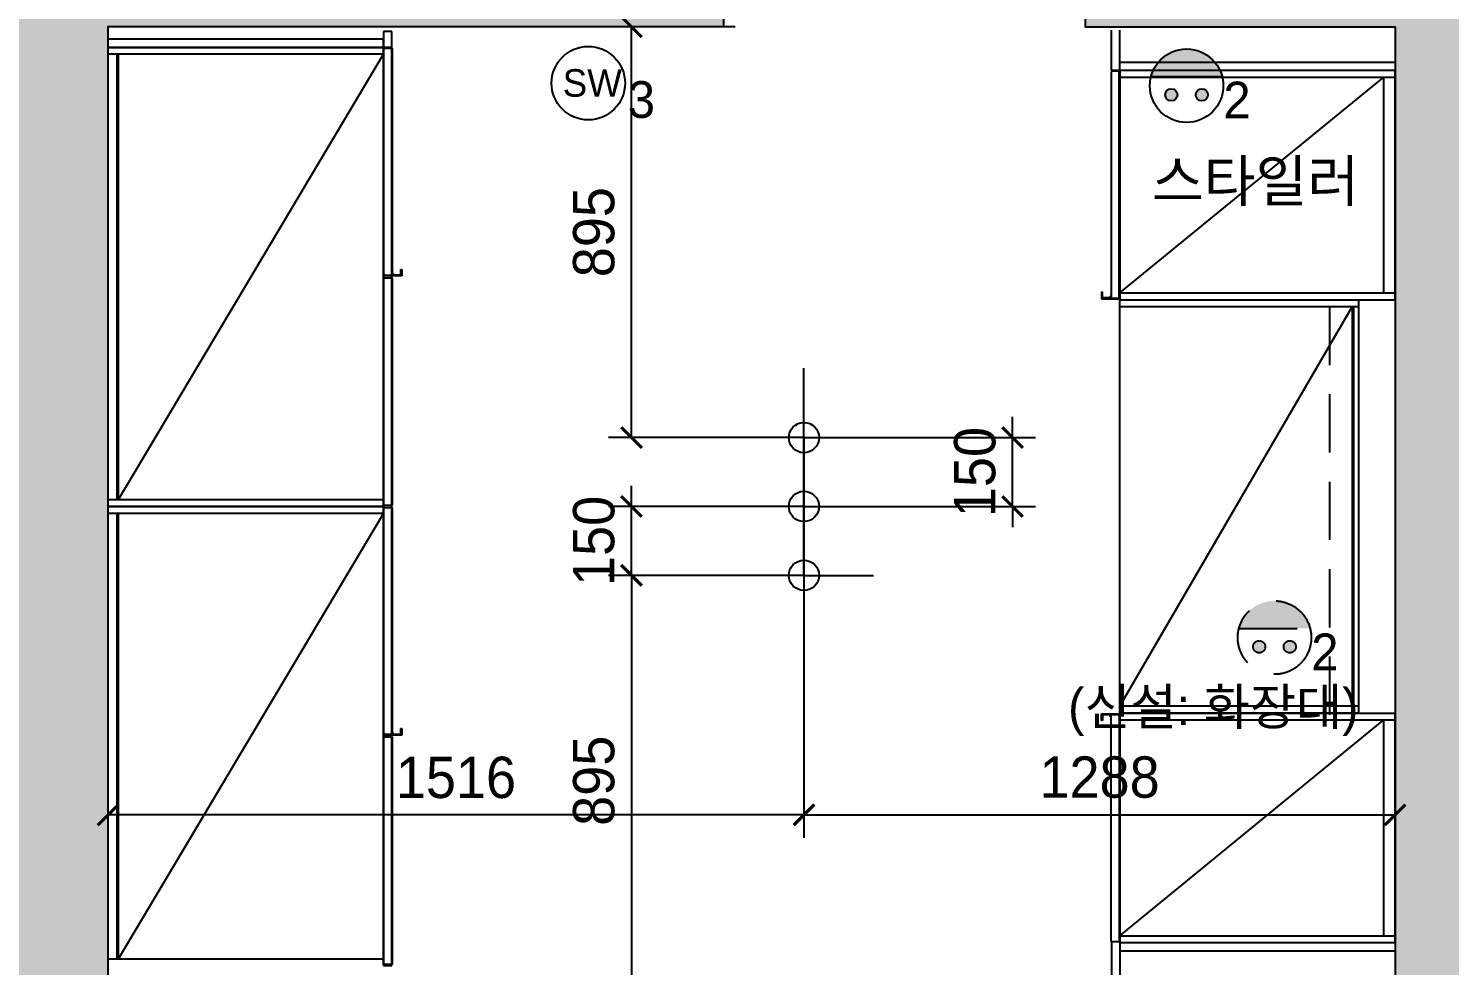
# Model space of a CAD drawing. Header units: millimetres. Extents: x -551172 to 227904, y -3435 to 261611.
# Drawn here: x 169756 to 172852, y 86302 to 88343 of the extents above; entities that cross this region are included whole.
import ezdxf

# ---------------------------------------------------------------- set-up
doc = ezdxf.new("R2010")
doc.units = ezdxf.units.MM
doc.header["$LTSCALE"] = 100
doc.header["$PDMODE"] = 3
doc.linetypes.add('HIDDENX2', pattern=[19.05, 12.7, -6.35])
doc.layers.get('DEFPOINTS').update_dxf_attribs({"color": 248})
for name, color, linetype in [('3TI-CE-LIGHT', 6, 'Continuous'), ('C-LIGHT', 5, 'Continuous'), ('C-LIGHT(IN)', 10, 'HIDDENX2'), ('E-DIM(IN)', 14, 'Continuous'), ('F-HAT', 251, 'Continuous'), ('F-WALL1', 2, 'Continuous'), ('전기', 7, 'Continuous')]:
    doc.layers.add(name, color=color, linetype=linetype)
doc.styles.add('YOURNAME', font='HYWULM.TTF')
doc.styles.add('휴먼엑스포', font='Expo M.ttf')
doc.dimstyles.new('YOURNAME-50', dxfattribs={"dimscale": 50, "dimtxt": 1.8, "dimasz": 0.9, "dimexe": 1, "dimexo": 3, "dimgap": 0.7, "dimtad": 1, "dimdec": 0, "dimzin": 0, "dimdsep": 46, "dimtxsty": 'YOURNAME', "dimblk": 'ARCHTICK', "dimcen": 0, "dimclrd": 1, "dimclre": 1, "dimclrt": 7, "dimadec": 0, "dimazin": 0, "dimtfac": 1, "dimtdec": 0, "dimtix": 1, "dimtmove": 2, "dimatfit": 3, "dimldrblk": 'ARCHTICK', "dimfxl": 0, "dimtolj": 1, "dimtzin": 0, "dimarcsym": 0})

# ---------------------------------------------------------------- blocks, each defined once
blk = doc.blocks.new('_ArchTick')
at = {"color": 0, "linetype": 'ByBlock', "const_width": 0.15}
blk.add_lwpolyline([(-0.5, -0.5), (0.5, 0.5)], dxfattribs=at)
blk = doc.blocks.new('*D395')
at = {"layer": 'DEFPOINTS', "color": 0}
for p in [(171445.6, 87151.8), (172733.6, 87151.8), (172733.6, 86630)]:
    blk.add_point(p, dxfattribs=at)
at = {"layer": 'E-DIM(IN)', "lineweight": -2}
for p, q in [((171445.6, 87001.8), (171445.6, 86580)), ((172733.6, 87001.8), (172733.6, 86580)), ((171445.6, 86630), (172733.6, 86630))]:
    blk.add_line(p, q, dxfattribs=at)
at = {"layer": 'E-DIM(IN)', "lineweight": -2, "xscale": 45, "yscale": 45, "zscale": 45, "rotation": 180}
blk.add_blockref('_ArchTick', (171445.6, 86630), dxfattribs=at)
at = {"layer": 'E-DIM(IN)', "lineweight": -2, "xscale": 45, "yscale": 45, "zscale": 45}
blk.add_blockref('_ArchTick', (172733.6, 86630), dxfattribs=at)
at = {"layer": 'E-DIM(IN)', "color": 7, "insert": (172089.6, 86711.8), "char_height": 90, "attachment_point": 5, "style": 'YOURNAME'}
blk.add_mtext('\\A1;1288', dxfattribs=at)
blk = doc.blocks.new('*D396')
at = {"layer": 'DEFPOINTS', "color": 0}
for p in [(169929.6, 87150.6), (171445.6, 87150.6), (169929.6, 86630)]:
    blk.add_point(p, dxfattribs=at)
at = {"layer": 'E-DIM(IN)', "lineweight": -2}
for p, q in [((169929.6, 87000.6), (169929.6, 86580)), ((171445.6, 87000.6), (171445.6, 86580)), ((171445.6, 86630), (169929.6, 86630))]:
    blk.add_line(p, q, dxfattribs=at)
at = {"layer": 'E-DIM(IN)', "lineweight": -2, "xscale": 45, "yscale": 45, "zscale": 45, "rotation": 180}
blk.add_blockref('_ArchTick', (169929.6, 86630), dxfattribs=at)
at = {"layer": 'E-DIM(IN)', "lineweight": -2, "xscale": 45, "yscale": 45, "zscale": 45}
blk.add_blockref('_ArchTick', (171445.6, 86630), dxfattribs=at)
at = {"layer": 'E-DIM(IN)', "color": 7, "insert": (170687.6, 86711.1), "char_height": 90, "attachment_point": 5, "style": 'YOURNAME'}
blk.add_mtext('\\A1;1516', dxfattribs=at)
blk = doc.blocks.new('*D397')
at = {"layer": 'DEFPOINTS', "color": 0}
for p in [(171070, 87301.8), (171445.6, 87301.8), (171445.6, 87151.8)]:
    blk.add_point(p, dxfattribs=at)
at = {"layer": 'E-DIM(IN)', "lineweight": -2}
for p, q in [((171070, 87301.8), (171070, 87346.8)), ((171295.6, 87301.8), (171020, 87301.8)), ((171070, 87151.8), (171070, 87301.8)), ((171295.6, 87151.8), (171020, 87151.8)), ((171070, 87151.8), (171070, 87106.8))]:
    blk.add_line(p, q, dxfattribs=at)
at = {"layer": 'E-DIM(IN)', "lineweight": -2, "xscale": 45, "yscale": 45, "zscale": 45}
for p, rotation in [((171070, 87301.8), 270), ((171070, 87151.8), 90)]:
    blk.add_blockref('_ArchTick', p, dxfattribs=dict(at, rotation=rotation))
at = {"layer": 'E-DIM(IN)', "color": 7, "insert": (170988.2, 87226.8), "char_height": 90, "attachment_point": 5, "rotation": 90, "style": 'YOURNAME'}
blk.add_mtext('\\A1;150', dxfattribs=at)
blk = doc.blocks.new('*D398')
at = {"layer": 'DEFPOINTS', "color": 0}
for p in [(171445.6, 87451.8), (171900, 87451.8), (171445.6, 87301.8)]:
    blk.add_point(p, dxfattribs=at)
at = {"layer": 'E-DIM(IN)', "lineweight": -2}
for p, q in [((171900, 87451.8), (171900, 87496.8)), ((171595.6, 87451.8), (171950, 87451.8)), ((171900, 87301.8), (171900, 87451.8)), ((171595.6, 87301.8), (171950, 87301.8)), ((171900, 87301.8), (171900, 87256.8))]:
    blk.add_line(p, q, dxfattribs=at)
at = {"layer": 'E-DIM(IN)', "lineweight": -2, "xscale": 45, "yscale": 45, "zscale": 45}
for p, rotation in [((171900, 87451.8), 270), ((171900, 87301.8), 90)]:
    blk.add_blockref('_ArchTick', p, dxfattribs=dict(at, rotation=rotation))
at = {"layer": 'E-DIM(IN)', "color": 7, "insert": (171818.2, 87376.8), "char_height": 90, "attachment_point": 5, "rotation": 90, "style": 'YOURNAME'}
blk.add_mtext('\\A1;150', dxfattribs=at)
blk = doc.blocks.new('*D399')
at = {"layer": 'DEFPOINTS', "color": 0}
for p in [(171070, 88346.8), (171445.6, 88346.8), (171445.6, 87451.8)]:
    blk.add_point(p, dxfattribs=at)
at = {"layer": 'E-DIM(IN)', "lineweight": -2}
for p, q in [((171295.6, 88346.8), (171020, 88346.8)), ((171070, 87451.8), (171070, 88346.8)), ((171295.6, 87451.8), (171020, 87451.8))]:
    blk.add_line(p, q, dxfattribs=at)
at = {"layer": 'E-DIM(IN)', "lineweight": -2, "xscale": 45, "yscale": 45, "zscale": 45}
for p, rotation in [((171070, 88346.8), 90), ((171070, 87451.8), 270)]:
    blk.add_blockref('_ArchTick', p, dxfattribs=dict(at, rotation=rotation))
at = {"layer": 'E-DIM(IN)', "color": 7, "insert": (170988.2, 87899.3), "char_height": 90, "attachment_point": 5, "rotation": 90, "style": 'YOURNAME'}
blk.add_mtext('\\A1;895', dxfattribs=at)
blk = doc.blocks.new('*D400')
at = {"layer": 'DEFPOINTS', "color": 0}
for p in [(171445.6, 87151.8), (171070, 86256.8), (171445.6, 86256.8)]:
    blk.add_point(p, dxfattribs=at)
at = {"layer": 'E-DIM(IN)', "lineweight": -2}
for p, q in [((171295.6, 87151.8), (171020, 87151.8)), ((171070, 87151.8), (171070, 86256.8)), ((171295.6, 86256.8), (171020, 86256.8))]:
    blk.add_line(p, q, dxfattribs=at)
at = {"layer": 'E-DIM(IN)', "lineweight": -2, "xscale": 45, "yscale": 45, "zscale": 45}
for p, rotation in [((171070, 87151.8), 90), ((171070, 86256.8), 270)]:
    blk.add_blockref('_ArchTick', p, dxfattribs=dict(at, rotation=rotation))
at = {"layer": 'E-DIM(IN)', "color": 7, "insert": (170988.2, 86704.3), "char_height": 90, "attachment_point": 5, "rotation": 90, "style": 'YOURNAME'}
blk.add_mtext('\\A1;895', dxfattribs=at)

msp = doc.modelspace()

# ---------------------------------------------------------------- hatches: boundary and pattern name
at = {"layer": 'C-LIGHT(IN)', "ltscale": 0.1}
h = msp.add_hatch(color=256, dxfattribs=at)
h.dxf.hatch_style = 1
h.paths.add_polyline_path([(172393.2, 87036.2, -0.341999), (172470.7, 87096.2, -0.341999), (172548.1, 87036.2)])
h.paths.add_polyline_path([(172437.3, 87009.6, -1), (172437.3, 86982.9, -1)])
h.paths.add_polyline_path([(172504, 87009.6, -1), (172504, 86982.9, -1)])
at = {"layer": 'F-HAT'}
h = msp.add_hatch(color=256, dxfattribs=at)
h.dxf.hatch_style = 1
h.paths.add_polyline_path([(171200.6, 91301.8), (171242.1, 91616.8), (169842.1, 91616.8), (169842.1, 93089.8), (170417.1, 93089.8), (170417.1, 93320.8), (169642.1, 93320.8), (169642.1, 79859.8), (170676.6, 79859.8), (170676.6, 80052.8), (169906.6, 80052.8), (169906.6, 81641.8), (170689.6, 81641.8), (170689.6, 81891.8), (169929.6, 81891.8), (169929.6, 86096.8), (171020.6, 86096.8), (171020.6, 86256.8), (169929.6, 86256.8), (169929.6, 88346.8), (171270.6, 88346.8), (171270.6, 88496.8), (169890.6, 88496.8), (169890.6, 91301.8)])
h.paths.add_polyline_path([(172733.6, 91301.8), (172733.6, 88496.8), (172058.6, 88496.8), (172058.6, 88346.8), (172733.6, 88346.8), (172733.6, 86256.8), (171870.6, 86256.8), (171870.6, 86096.8), (173420.6, 86096.8), (173420.6, 86256.8), (172905.6, 86256.8), (172905.6, 87608.8), (173605.6, 87608.8), (173605.6, 87763.8), (172895.6, 87763.8), (172895.6, 91300.8), (173685.6, 91300.8), (173685.6, 91915.8), (172900.6, 91915.8), (172900.6, 93120.8), (173660.6, 93120.8), (173660.6, 93320.8), (172034.6, 93320.8), (172034.6, 93089.8), (172744.6, 93089.8), (172744.6, 92186.8), (172002.1, 92186.8), (172002.1, 91616.8), (172043.6, 91301.8)])
h.paths.add_polyline_path([(172152.1, 91616.8), (172152.1, 92036.8), (172744.6, 92036.8), (172744.6, 91616.8)], flags=16)
h.paths.add_polyline_path([(172900.6, 91450.8), (172900.6, 91765.8), (173535.6, 91765.8), (173535.6, 91450.8)], flags=16)
h.paths.add_polyline_path([(174648.6, 86256.8), (174375.6, 86256.8), (174375.6, 86096.8), (174420.6, 86096.8), (174420.6, 81891.8), (173988.6, 81891.8), (173988.6, 81641.8), (174648.6, 81641.8), (174648.6, 81836.8)])
h.paths.add_polyline_path([(174601.6, 80059.8), (174601.6, 80694.8), (174406.6, 80694.8), (174406.6, 80402.8), (174406.6, 80059.8), (174396.6, 80059.8), (174396.6, 79859.8), (175111.6, 79859.8), (175111.6, 80059.8)])
h.paths.add_polyline_path([(180195.6, 80469.8), (180700.6, 80469.8), (180700.6, 80724.8), (180195.6, 80724.8), (180195.6, 85991.8), (182135.6, 85991.8), (182135.6, 85371.8), (182285.6, 85371.8), (182285.6, 85689.8), (182600.6, 85689.8), (182600.6, 85847.8), (182320.6, 85847.8), (182320.6, 86194.8), (180004.6, 86194.8), (180004.6, 80059.8), (179494.6, 80059.8), (179494.6, 79859.8), (180195.6, 79859.8), (180195.6, 80044.8)])
h.paths.add_polyline_path([(180195.6, 80044.8), (180195.6, 79859.8), (181840.6, 79859.8, 0.191132), (183208.8, 80469.8), (182995.6, 80469.8), (182973.9, 80469.8, -0.151278), (181840.6, 80044.8)])
h.paths.add_polyline_path([(184198.6, 80469.8), (184198.6, 80669.8), (183685.6, 80669.8), (183685.6, 85689.8), (183730.6, 85689.8), (183730.6, 85847.8), (183450.6, 85847.8), (183450.6, 85689.8), (183495.6, 85689.8), (183495.6, 80724.8), (182995.6, 80724.8), (182995.6, 80469.8)])
h.paths.add_polyline_path([(187180.6, 80469.8), (187180.6, 89425.8), (184290.6, 89425.8), (184290.6, 88310.8), (184205.6, 88310.8), (184205.6, 88150.8), (184290.6, 88150.8), (184290.6, 87350.8), (184450.6, 87350.8), (184450.6, 89200.8), (186980.6, 89200.8), (186980.6, 87505.8), (185235.6, 87505.8), (185235.6, 87350.8), (186165.6, 87350.8), (186165.6, 86142.8), (184900.6, 86142.8), (184900.6, 85847.8), (184580.6, 85847.8), (184580.6, 85689.8), (184895.6, 85689.8), (184895.6, 85364.8), (185048.6, 85364.8), (185048.6, 85984.8), (186988.6, 85984.8), (186988.6, 80669.8), (186478.6, 80669.8), (186478.6, 80469.8)])
h.paths.add_polyline_path([(186320.6, 86142.8), (186320.6, 87350.8), (186980.6, 87350.8), (186980.6, 86142.8)], flags=16)
h.paths.add_polyline_path([(180785.6, 87650.8), (180785.6, 87805.8), (178380.6, 87805.8), (178380.6, 92845.8), (178890.6, 92845.8), (178890.6, 93045.8), (178380.6, 93045.8), (178380.6, 93320.8), (177665.6, 93320.8), (177665.6, 93120.8), (178200.6, 93120.8), (178200.6, 90795.8), (177800.6, 90795.8), (177800.6, 90550.8), (178195.6, 90550.8), (178195.6, 87650.8)])
h.paths.add_polyline_path([(181875.6, 88310.8), (181875.6, 91102.8), (182645.6, 91102.8), (182645.6, 93045.8), (181405.6, 93045.8), (181405.6, 92845.8), (182437.6, 92845.8), (182437.6, 91575.8), (181685.6, 91575.8), (181685.6, 87805.8), (181635.6, 87805.8), (181635.6, 87650.8), (181870.6, 87650.8), (181870.6, 88150.8), (182290.6, 88150.8), (182290.6, 88310.8)])
h.paths.add_polyline_path([(181875.6, 91202.8), (181875.6, 91475.8), (182437.6, 91475.8), (182437.6, 91202.8)], flags=16)
h.paths.add_polyline_path([(184290.6, 90422.8), (184550.6, 90422.8), (184550.6, 91232.8), (184290.6, 91232.8)])
h.paths.add_polyline_path([(176170.6, 91300.8), (176170.6, 90550.8), (176440.6, 90550.8), (176440.6, 91640.8), (175170.6, 91640.8), (175170.6, 91300.8)])
at = {"layer": '전기'}
h = msp.add_hatch(color=256, dxfattribs=at)
h.dxf.hatch_style = 1
h.paths.add_polyline_path([(172201.7, 88238.3, -0.341999), (172279.2, 88298.3, -0.341999), (172356.6, 88238.3)])
h.paths.add_polyline_path([(172245.9, 88211.6, -1), (172245.9, 88184.9, -1)])
h.paths.add_polyline_path([(172312.5, 88211.6, -1), (172312.5, 88184.9, -1)])

# ---------------------------------------------------------------- linework, layer by layer
at = {"layer": '3TI-CE-LIGHT', "color": 1}
for p, q in [((171445.6, 87451.8), (171445.6, 87603)), ((171445.6, 87451.8), (171294.4, 87451.8)), ((171445.6, 87301.8), (171445.6, 87453)), ((171445.6, 87451.8), (171596.8, 87451.8)), ((171445.6, 87451.8), (171445.6, 87300.6)), ((171445.6, 87301.8), (171294.4, 87301.8)), ((171445.6, 87151.8), (171445.6, 87303)), ((171445.6, 87301.8), (171596.8, 87301.8)), ((171445.6, 87301.8), (171445.6, 87150.6)), ((171445.6, 87151.8), (171294.4, 87151.8)), ((171445.6, 87151.8), (171596.8, 87151.8)), ((171445.6, 87151.8), (171445.6, 87000.6))]:
    msp.add_line(p, q, dxfattribs=at)
at = {"layer": 'C-LIGHT'}
for centre in [(171445.6, 87451.8), (171445.6, 87301.8), (171445.6, 87151.8)]:
    msp.add_circle(centre, 33, dxfattribs=at)
at = {"layer": 'C-LIGHT(IN)', "ltscale": 0.1}
for p, q in [((172590.2, 87736.8), (172590.2, 86836.8)), ((172393.2, 87036.2), (172548.1, 87036.2))]:
    msp.add_line(p, q, dxfattribs=at)
for centre, radius in [((172470.7, 87016.2), 80), ((172437.3, 86996.2), 13.3), ((172504, 86996.2), 13.3)]:
    msp.add_circle(centre, radius, dxfattribs=at)
at = {"layer": 'F-HAT'}
for p, q in [((170529.6, 88336.5), (170529.6, 88301.8)), ((170547.6, 88336.5), (170529.6, 88336.5)), ((170547.6, 88301.8), (170547.6, 88336.5)), ((172115.6, 88251.8), (172115.6, 88339.3)), ((172133.6, 88251.8), (172133.6, 88339.3)), ((169929.6, 88319.8), (169929.6, 88301.8)), ((170529.6, 88319.8), (169929.6, 88319.8)), ((170529.6, 88301.8), (169929.6, 88301.8)), ((169929.6, 88301.8), (169929.6, 87301.8)), ((169929.6, 88301.8), (170529.6, 88301.8)), ((170529.6, 88301.8), (170529.6, 88319.8)), ((170529.6, 88301.8), (170547.6, 88301.8)), ((170547.6, 88301.8), (170529.6, 88301.8)), ((170529.6, 88301.8), (170529.6, 86301.8)), ((170529.6, 87301.8), (170529.6, 88301.8)), ((170530.6, 88299), (170531.4, 88299.8)), ((170530.6, 87805.6), (170530.6, 88299)), ((170531.4, 88299.8), (170547.7, 88299.8)), ((170547.6, 86301.8), (170547.6, 88301.8)), ((170547.7, 88299.8), (170548.5, 88299)), ((170548.5, 88299), (170548.5, 87805.6)), ((170529.6, 88286.8), (169929.6, 88286.8)), ((169948.6, 88286.8), (169948.6, 87316.8)), ((169952.6, 87316.8), (169952.6, 88286.8)), ((169952.6, 87316.8), (170529.6, 88286.8)), ((172133.6, 88269.8), (172733.6, 88269.8)), ((172115.6, 88249.8), (172114.8, 88249)), ((172114.8, 88249), (172114.8, 87755.6)), ((172115.6, 88251.8), (172133.6, 88251.8)), ((172131.8, 88249.8), (172115.6, 88249.8)), ((172132.6, 88249), (172131.8, 88249.8)), ((172132.6, 87755.6), (172132.6, 88249)), ((172133.6, 88251.8), (172133.6, 87751.8)), ((172133.6, 88251.8), (172733.6, 88251.8)), ((172133.6, 88236.8), (172733.6, 88236.8)), ((172133.6, 87766.8), (172708.6, 88236.8)), ((172708.6, 87766.8), (172708.6, 88236.8)), ((172733.6, 87751.8), (172733.6, 88251.8)), ((170529.6, 87808.3), (170530.6, 87808.3)), ((170529.6, 87803.8), (170529.6, 87808.3)), ((170569.4, 87803.8), (170529.6, 87803.8)), ((170530.6, 87808.3), (170530.6, 87804.8)), ((170531.4, 87804.8), (170530.6, 87805.6)), ((170530.6, 87804.8), (170549.3, 87804.8)), ((170547.7, 87804.8), (170531.4, 87804.8)), ((170548.5, 87805.6), (170547.7, 87804.8)), ((170549.3, 87804.8), (170549.3, 87809.8)), ((170549.3, 87809.8), (170550.3, 87809.8)), ((170550.3, 87809.8), (170550.3, 87806)), ((170550.3, 87806), (170567, 87806)), ((170567, 87806), (170567.1, 87806.1)), ((170567.1, 87806.1), (170567.2, 87806.2)), ((170567.2, 87818.1), (170567.2, 87818.3)), ((170567.2, 87818.3), (170567.4, 87818.3)), ((170567.2, 87806.2), (170567.2, 87818.1)), ((170567.4, 87818.3), (170569.4, 87818.3)), ((170569.4, 87818.3), (170569.6, 87818.3)), ((170569.6, 87803.9), (170569.4, 87803.8)), ((170569.6, 87818.3), (170569.6, 87818.1)), ((170569.6, 87818.1), (170569.6, 87804)), ((170569.6, 87804), (170569.6, 87803.9)), ((172093.7, 87768.3), (172093.6, 87768.1)), ((172093.6, 87768.1), (172093.6, 87754)), ((172093.8, 87768.3), (172093.7, 87768.3)), ((172095.9, 87768.3), (172093.8, 87768.3)), ((172096.1, 87768.3), (172095.9, 87768.3)), ((172096.1, 87768.1), (172096.1, 87768.3)), ((172096.1, 87756.2), (172096.1, 87768.1)), ((172133.6, 87766.8), (172733.6, 87766.8)), ((172093.6, 87754), (172093.7, 87753.9)), ((172093.7, 87753.9), (172093.8, 87753.8)), ((172093.8, 87753.8), (172133.6, 87753.8)), ((172096.2, 87756.1), (172096.1, 87756.2)), ((172096.3, 87756), (172096.2, 87756.1)), ((172112.9, 87756), (172096.3, 87756)), ((172113.9, 87759.8), (172112.9, 87759.8)), ((172112.9, 87759.8), (172112.9, 87756)), ((172113.9, 87754.8), (172113.9, 87759.8)), ((172132.6, 87754.8), (172113.9, 87754.8)), ((172114.8, 87755.6), (172115.6, 87754.8)), ((172115.6, 87754.8), (172131.8, 87754.8)), ((172131.8, 87754.8), (172132.6, 87755.6)), ((172133.6, 87758.3), (172132.6, 87758.3)), ((172132.6, 87758.3), (172132.6, 87754.8)), ((172133.6, 87753.8), (172133.6, 87758.3)), ((172133.6, 87751.8), (172653.6, 87751.8)), ((172133.6, 86851.8), (172133.6, 87751.8)), ((172133.6, 87751.8), (172733.6, 87751.8)), ((172653.6, 87736.8), (172133.6, 87736.8)), ((172133.6, 86866.8), (172640.2, 87736.8)), ((172640.2, 87736.8), (172640.2, 86866.8)), ((172642.5, 87736.8), (172642.5, 86866.8)), ((172653.6, 87751.8), (172653.6, 86851.8)), ((169929.6, 87316.8), (170529.6, 87316.8)), ((170529.6, 87301.8), (169929.6, 87301.8)), ((169929.6, 87301.8), (169929.6, 86301.8)), ((169929.6, 87301.8), (170529.6, 87301.8)), ((170529.6, 86301.8), (170529.6, 87301.8)), ((170529.6, 87286.8), (169929.6, 87286.8)), ((169948.6, 87286.8), (169948.6, 86316.8)), ((169952.6, 86316.8), (169952.6, 87286.8)), ((169952.6, 86316.8), (170529.6, 87286.8)), ((170530.6, 87299), (170531.4, 87299.8)), ((170530.6, 86805.6), (170530.6, 87299)), ((170531.4, 87299.8), (170547.7, 87299.8)), ((170547.7, 87299.8), (170548.5, 87299)), ((170548.5, 87299), (170548.5, 86805.6)), ((172093.6, 86849.6), (172093.7, 86849.8)), ((172093.6, 86835.5), (172093.6, 86849.6)), ((172093.7, 86849.8), (172093.8, 86849.8)), ((172093.8, 86849.8), (172133.6, 86849.8)), ((172096.2, 86847.6), (172096.1, 86847.4)), ((172096.1, 86847.4), (172096.1, 86835.5)), ((172096.3, 86847.6), (172096.2, 86847.6)), ((172112.9, 86847.6), (172096.3, 86847.6)), ((172112.9, 86843.8), (172112.9, 86847.6)), ((172113.9, 86843.8), (172112.9, 86843.8)), ((172132.6, 86848.8), (172113.9, 86848.8)), ((172113.9, 86848.8), (172113.9, 86843.8)), ((172114.8, 86848), (172115.6, 86848.8)), ((172114.8, 86354.6), (172114.8, 86848)), ((172115.6, 86848.8), (172131.8, 86848.8)), ((172131.8, 86848.8), (172132.6, 86848)), ((172132.6, 86845.3), (172132.6, 86848.8)), ((172132.6, 86848), (172132.6, 86354.6)), ((172133.6, 86845.3), (172132.6, 86845.3)), ((172653.6, 86866.8), (172133.6, 86866.8)), ((172653.6, 86851.8), (172133.6, 86851.8)), ((172133.6, 86851.8), (172133.6, 86351.8)), ((172133.6, 86851.8), (172733.6, 86851.8)), ((172133.6, 86849.8), (172133.6, 86845.3)), ((172133.6, 86836.8), (172733.6, 86836.8)), ((172133.6, 86366.8), (172708.6, 86836.8)), ((172708.6, 86366.8), (172708.6, 86836.8)), ((172733.6, 86351.8), (172733.6, 86851.8)), ((170529.6, 86808.3), (170530.6, 86808.3)), ((170529.6, 86803.8), (170529.6, 86808.3)), ((170530.6, 86808.3), (170530.6, 86804.8)), ((170531.4, 86804.8), (170530.6, 86805.6)), ((170548.5, 86805.6), (170547.7, 86804.8)), ((170549.3, 86804.8), (170549.3, 86809.8)), ((170549.3, 86809.8), (170550.3, 86809.8)), ((170550.3, 86809.8), (170550.3, 86806)), ((170550.3, 86806), (170567, 86806)), ((170567, 86806), (170567.1, 86806.1)), ((170567.1, 86806.1), (170567.2, 86806.2)), ((170567.2, 86818.1), (170567.2, 86818.3)), ((170567.2, 86818.3), (170567.4, 86818.3)), ((170567.2, 86806.2), (170567.2, 86818.1)), ((170567.4, 86818.3), (170569.4, 86818.3)), ((170569.4, 86818.3), (170569.6, 86818.3)), ((170569.6, 86818.3), (170569.6, 86818.1)), ((170569.6, 86818.1), (170569.6, 86804)), ((172093.7, 86835.4), (172093.6, 86835.5)), ((172093.8, 86835.3), (172093.7, 86835.4)), ((172095.9, 86835.3), (172093.8, 86835.3)), ((172096.1, 86835.4), (172095.9, 86835.3)), ((172096.1, 86835.5), (172096.1, 86835.4)), ((170569.4, 86803.8), (170529.6, 86803.8)), ((170530.6, 86804.8), (170549.3, 86804.8)), ((170547.7, 86804.8), (170531.4, 86804.8)), ((170569.6, 86803.9), (170569.4, 86803.8)), ((170569.6, 86804), (170569.6, 86803.9)), ((172115.6, 86353.8), (172114.8, 86354.6)), ((172131.8, 86353.8), (172115.6, 86353.8)), ((172115.6, 86351.8), (172115.6, 86264.3)), ((172132.6, 86354.6), (172131.8, 86353.8)), ((172133.6, 86366.8), (172733.6, 86366.8)), ((172133.6, 86351.8), (172733.6, 86351.8)), ((172133.6, 86351.8), (172133.6, 86264.3)), ((169929.6, 86316.8), (170529.6, 86316.8)), ((172133.6, 86333.8), (172733.6, 86333.8)), ((170529.6, 86301.8), (170547.6, 86301.8))]:
    msp.add_line(p, q, dxfattribs=at)
for points in [[(170531.4, 87303.8), (170530.6, 87304.6), (170530.6, 87799), (170531.4, 87799.8), (170547.8, 87799.8), (170548.6, 87799), (170548.6, 87304.6), (170547.8, 87303.8)], [(170531.4, 86303.8), (170530.6, 86304.6), (170530.6, 86799), (170531.4, 86799.8), (170547.8, 86799.8), (170548.6, 86799), (170548.6, 86304.6), (170547.8, 86303.8)]]:
    msp.add_lwpolyline(points, close=True, dxfattribs=at)
at = {"layer": 'F-WALL1'}
msp.add_lwpolyline([(169642.1, 79859.8), (169642.1, 93320.8), (170417.1, 93320.8), (170417.1, 93089.8), (169842.1, 93089.8), (169842.1, 91616.8), (171242.1, 91616.8), (171200.6, 91301.8), (169890.6, 91301.8), (169890.6, 88496.8), (171270.6, 88496.8), (171270.6, 88346.8), (169929.6, 88346.8), (169929.6, 86256.8), (171020.6, 86256.8), (171020.6, 86096.8), (169929.6, 86096.8), (169929.6, 81891.8), (170689.6, 81891.8), (170689.6, 81641.8), (169906.6, 81641.8), (169906.6, 80052.8), (170676.6, 80052.8), (170676.6, 79859.8)], close=True, dxfattribs=at)
msp.add_lwpolyline([(172002.1, 92186.8), (172002.1, 91616.8), (172043.6, 91301.8), (172733.6, 91301.8), (172733.6, 88496.8), (172058.6, 88496.8), (172058.6, 88346.8), (172733.6, 88346.8), (172733.6, 86256.8)], dxfattribs=at)
at = {"layer": '전기'}
msp.add_line((172201.7, 88238.3), (172356.6, 88238.3), dxfattribs=at)
for centre, radius in [((170975.9, 88223.8), 80), ((172279.2, 88218.3), 80), ((172245.9, 88198.3), 13.3), ((172312.5, 88198.3), 13.3)]:
    msp.add_circle(centre, radius, dxfattribs=at)

# ---------------------------------------------------------------- texts
at = {"layer": 'C-LIGHT(IN)', "ltscale": 0.1, "style": '휴먼엑스포'}
for s, p in [('2', (172550.7, 86945.1)), ('(신설: 화장대)', (172021, 86825.9))]:
    msp.add_text(s, height=80, dxfattribs=at).set_placement(p)
at = {"layer": 'F-HAT', "style": '휴먼엑스포'}
msp.add_text('스타일러', height=90, dxfattribs=at).set_placement((172203.6, 87965.8))
at = {"layer": '전기', "style": '휴먼엑스포'}
for s, height, p in [('SW', 60, (170920, 88194.3)), ('3', 80, (171061.8, 88148.2)), ('2', 80, (172359.2, 88147.1))]:
    msp.add_text(s, height=height, dxfattribs=at).set_placement(p)

# ---------------------------------------------------------------- dimensions: what is measured, and where the dimension line sits
at = {"layer": 'E-DIM(IN)'}
for base, p1, p2, picture, middle in [((171070, 88346.8), (171445.6, 87451.8), (171445.6, 88346.8), '*D399', (170988.2, 87899.3)), ((171900, 87451.8), (171445.6, 87301.8), (171445.6, 87451.8), '*D398', (171818.2, 87376.8)), ((171070, 87301.8), (171445.6, 87151.8), (171445.6, 87301.8), '*D397', (170988.2, 87226.8)), ((171070, 86256.8), (171445.6, 87151.8), (171445.6, 86256.8), '*D400', (170988.2, 86704.3))]:
    dim = msp.add_linear_dim(base=base, p1=p1, p2=p2, angle=90, dimstyle='YOURNAME-50', override={"dimclrd": 256, "dimclre": 256}, dxfattribs=at)
    dim.commit()
    dim.dimension.update_dxf_attribs({"geometry": picture, "text_midpoint": middle})
for base, p1, p2, picture, middle in [((169929.6, 86630), (171445.6, 87150.6), (169929.6, 87150.6), '*D396', (170687.6, 86711.1)), ((172733.6, 86630), (171445.6, 87151.8), (172733.6, 87151.8), '*D395', (172089.6, 86711.8))]:
    dim = msp.add_linear_dim(base=base, p1=p1, p2=p2, dimstyle='YOURNAME-50', override={"dimclrd": 256, "dimclre": 256}, dxfattribs=at)
    dim.commit()
    dim.dimension.update_dxf_attribs({"geometry": picture, "text_midpoint": middle})

doc.saveas('drawing.dxf')
